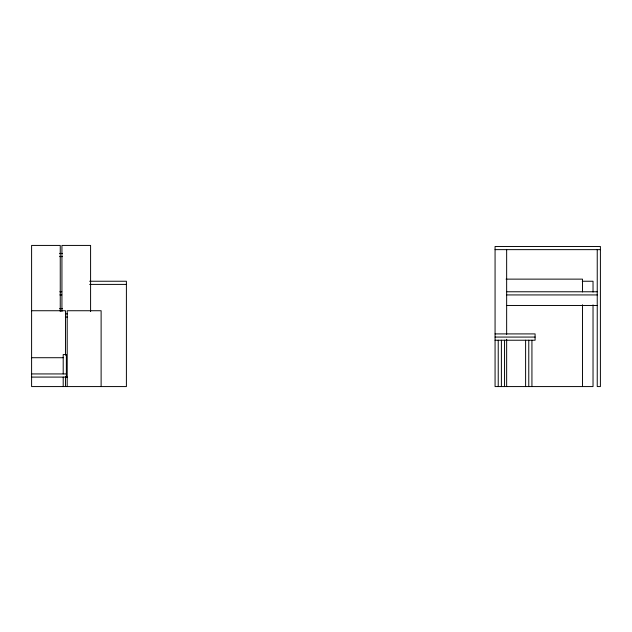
<?xml version="1.0" encoding="UTF-8"?>
<svg xmlns="http://www.w3.org/2000/svg" width="632" height="632" viewBox="0 0 632 632"><rect width="100%" height="100%" fill="white"/><g stroke="black" fill="none" stroke-linecap="round" stroke-linejoin="round"><path stroke-width="0.95" d="M495.069 249.64L600.4 249.64M59.613 253.432L62.576 253.432M59.613 256.592L62.576 256.592M506.066 279.131L582.491 279.131L582.491 291.945M89.641 281.24L126.4 281.24L126.4 386.571L31.6 386.571L31.6 245.429L60.253 245.429L60.253 311.56M582.254 281.24L593.029 281.24L593.029 292.071M89.641 284.4L126.4 284.4M59.835 291.771L61.786 291.771M506.856 291.771L597.24 291.771M59.835 294.931L61.786 294.931M506.651 294.931L597.24 294.931M506.651 305.469L597.24 305.469M59.613 308.629L62.576 308.629M31.6 310.731L65.515 310.731L65.515 355.239M65.38 313.891L67.34 313.891M65.38 317.051L67.34 317.051M495.069 333.909L535.091 333.909L535.091 340.229L495.069 340.229M495.069 337.069L535.091 337.069M31.6 357.712L63.2 357.712M31.6 373.931L66.36 373.931M31.6 377.091L67.34 377.091M597.24 249.64L597.24 386.571L600.4 386.571L600.4 246.48L495.069 246.48L495.069 386.571L593.029 386.571L593.029 304.869M582.491 304.758L582.491 386.571M531.931 340.229L531.931 386.571M528.771 340.229L528.771 386.571M525.611 340.229L525.611 386.571M506.651 249.64L506.651 334.36M506.651 339.289L506.651 386.571M504.549 340.229L504.549 386.571M501.389 340.229L501.389 386.571M498.229 340.229L498.229 386.571M101.12 386.571L101.12 310.731L67.205 310.731L67.205 386.571M90.589 311.56L90.589 245.429L61.936 245.429L61.936 311.56M66.36 377.091L66.36 354.552L63.2 354.552L63.2 373.931M65.515 376.727L65.515 386.571M63.2 377.091L63.2 386.571"/></g></svg>
